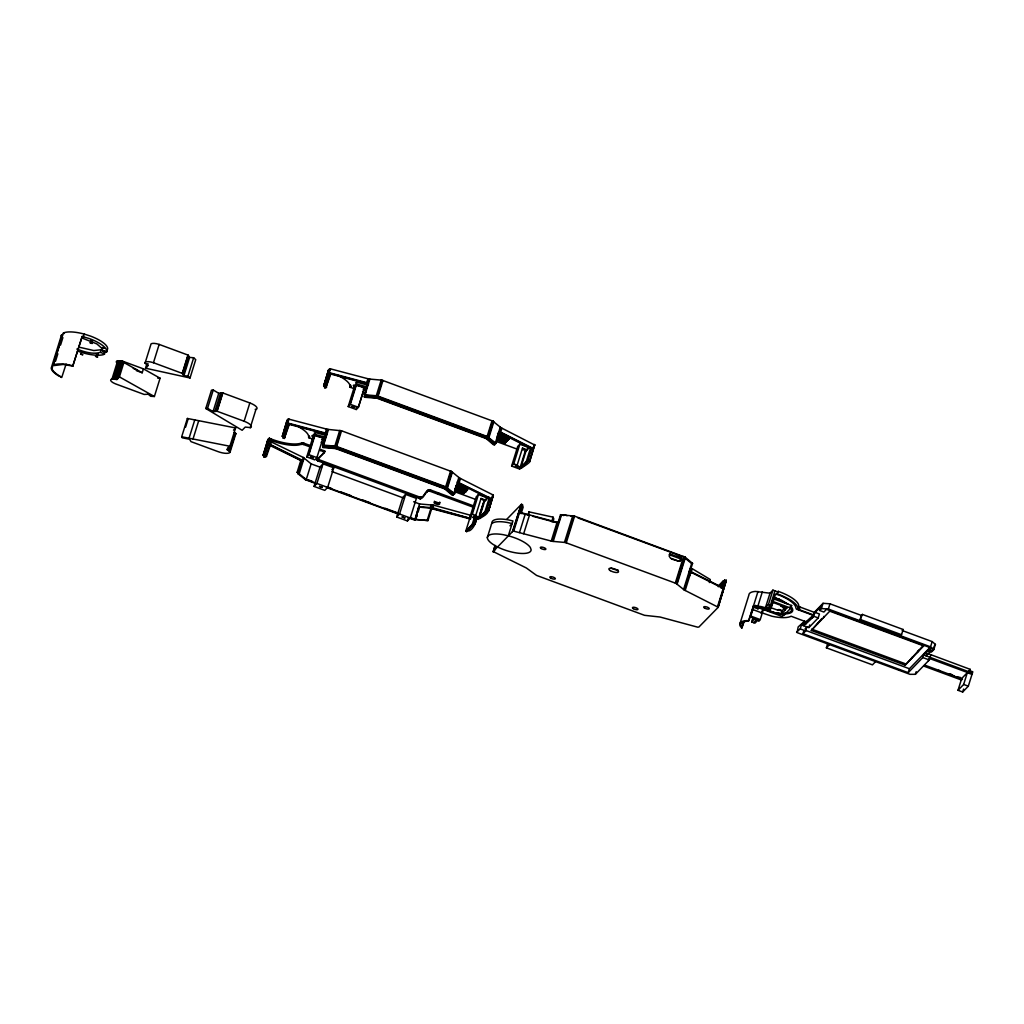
<?xml version="1.0" encoding="UTF-8"?>
<svg xmlns="http://www.w3.org/2000/svg" width="1024" height="1024" viewBox="0 0 1024 1024"><rect width="100%" height="100%" fill="white"/><g stroke="black" fill="none" stroke-linecap="round" stroke-linejoin="round"><path stroke-width="1.5" d="M350.502 384.806L350.106 387.162L355.136 389.133M230.17 451.853L230.131 452.109A10.112 3.264 17.3 0 1 228.557 453.133L227.635 453.299A10.112 3.264 17.3 0 1 217.997 451.61L191.002 441.638L189.568 439.245L182.259 437.811L181.683 436.762L187.379 418.458L235.622 427.942L228.48 450.65L230.17 451.853L235.866 433.549L234.176 432.346M235.866 433.549L235.827 433.805A10.112 3.264 17.3 0 1 234.995 434.586M479.859 518.49L486.323 511.795L490.394 498.714L457.254 482.022L491.981 498.918L489.037 498.547L484.966 511.629L478.733 518.08L479.859 518.49C481.818 516.762 486.874 515.341 488.512 510.925L493.274 495.053L459.546 478.029L451.622 471.578L341.542 430.797L327.514 429.35L288.397 419.021L287.078 420.288L282.291 436.224L283.558 436.736L284.89 435.469L283.571 434.701L282.291 436.224M520.179 467.738L521.293 468.147C522.266 467.149 534.848 460.352 528.166 460.147M534.81 445.082L500.979 427.699L492.736 421.069L382.054 380.186L368.947 379.008L329.83 368.691L328.525 369.946L323.674 385.83L324.992 386.394L326.323 385.126L325.005 384.371L323.674 385.83M718.106 607.398L726.298 580.39L718.106 607.398L698.931 627.008L697.728 627.187L660.07 617.024L644.544 615.322L536.563 575.411L526.323 567.962L493.12 551.526L513.126 530.995L552.243 541.325L565.35 542.502L676.032 583.386L684.275 590.003L718.131 607.206M804.71 621.146L798.195 626.893L797.082 632.589L910.003 674.33L915.379 674.317L929.28 659.955L930.893 654.72L926.886 653.235L926.08 655.846L969.37 671.949L970.176 669.338L930.893 654.72M763.366 609.523L760.243 619.584L750.81 616.102L753.574 607.206L757.99 608.845L759.027 606.976L777.28 613.619A2.176 0.704 17.3 0 1 778.125 612.864A2.176 0.704 17.3 0 1 780.941 613.939L782.272 612.864L781.99 613.773L784.474 614.694L790.822 608.115L791.629 605.504L772.915 598.579M51.533 367.091L61.504 335.066L62.374 335.386L52.096 368.141C51.226 372.749 68.237 380.378 58.022 375.526A24.23 7.808 17.3 0 1 51.2 367.885L52.39 367.411M106.522 352.102L106.854 351.309A24.23 7.808 17.3 0 0 89.6 338.688L82.189 336.422L72.781 366.093L63.245 364.442L54.182 365.555L53.325 365.235L63.296 333.21L64.282 332.646A24.23 7.808 17.3 0 1 84.39 334.131L90.419 336.064A24.23 7.808 17.3 0 1 107.674 348.685L106.522 352.102L102.17 350.49L101.709 348.186L96.845 343.91L81.651 337.882M55.552 361.139L57.843 353.792M60.595 344.973L62.886 337.613M61.722 377.536L66.099 364.045M72.781 366.093L82.189 336.422M84.442 334.144L82.394 338.048M76.826 349.069C84.173 351.808 92.595 354.662 100.378 352.346L101.197 349.734L105.549 351.347L103.757 354.522A24.23 7.808 17.3 0 1 77.619 351.091M103.872 353.638L104.691 351.027M112 379.021L117.709 360.717L122.675 361.19L143.424 368.858L160.09 378.202L154.381 396.506L150.694 396.288L148.262 394.24L144.141 394.445L115.354 383.808A7.514 2.419 17.3 0 1 112 379.021L116.966 379.494L119.398 376.883L123.878 362.509L142.195 372.774L143.424 368.858M113.331 379.149L119.027 360.845M114.765 379.277L120.474 360.973M116.211 379.418L121.92 361.114M116.966 379.494L122.675 361.19M117.888 378.547L122.368 364.16L123.878 362.509M145.536 368.205L148.083 365.645L145.05 363.162L150.758 344.858A7.514 2.419 17.3 0 1 159.155 344.41L187.942 355.059L189.606 357.402L193.664 357.76L195.725 359.667L190.029 377.971L145.536 368.205L146.88 363.891M147.162 366.592L148.058 363.712M145.05 363.162A7.514 2.419 17.3 0 1 153.459 362.714L159.155 344.41M190.029 377.971L187.968 376.064L183.898 375.706L182.246 373.363L187.942 355.059M182.426 373.606L188.122 355.302M182.822 374.182L188.531 355.878M183.27 374.81L188.966 356.506M183.898 375.706L189.606 357.402M187.968 376.064L193.664 357.76M185.587 427.136L187.968 419.507L187.379 418.458M189.056 438.208L194.765 419.904M193.024 438.989L198.72 420.685M205.786 408.499L207.552 408.32L213.056 411.61L217.126 411.264L244.122 421.248A10.112 3.264 17.3 0 1 251.085 425.702L251.302 426.278A10.112 3.264 17.3 0 1 250.573 427.622L245.248 427.072L242.15 430.285L205.786 408.499L211.482 390.195L213.248 390.016L218.752 393.306L222.835 392.96L249.83 402.944A10.112 3.264 17.3 0 1 256.781 407.398L257.011 407.974A10.112 3.264 17.3 0 1 256.282 409.318L255.194 409.344M207.552 408.32L213.248 390.016M213.056 411.61L218.752 393.306M214.874 411.456L220.57 393.152M215.898 411.366L221.594 393.075M216.87 411.29L222.579 392.986M217.126 411.264L222.835 392.96M227.533 449.971L228.48 446.925M229.658 451.494L235.354 433.19M244.122 421.248L249.83 402.944M250.227 427.763L255.936 409.459M263.078 455.45L264.064 454.093L265.6 454.387L264.346 455.693L263.078 455.45L267.955 439.437L269.248 438.336L272.307 439.424A26.406 8.512 17.3 0 0 300.851 443.226L303.245 442.97L311.027 445.811M263.13 455.526L267.955 439.437M268.019 439.846L266.803 443.763L268.006 443.93M264.064 454.093L268.954 438.4M264.358 454.016L269.338 438.336M264.55 454.042L269.542 438.362M310.63 447.117L302.835 444.275L300.442 444.531A26.406 8.512 17.3 0 1 271.898 440.73L266.509 456.218L265.549 457.216L263.936 456.998L264.346 455.693M264.87 454.106L269.747 438.426M263.936 456.998L265.6 454.387M265.971 456L271.27 439.014M282.432 436.314L287.078 420.288M282.624 436.403L287.411 420.672M283.354 434.778L288.243 419.085M283.571 434.701L288.525 419.008M289.318 424.397L327.078 434.496L326.298 433.267L287.795 423.014L289.318 424.397L284.301 438.438L283.149 438.042L283.558 436.736M284.122 434.778L289.011 419.085M283.149 438.042L284.48 436.774L288.55 423.706L326.694 433.882L323.482 444.186M284.301 438.438L286.528 431.309M287.411 428.454L288.742 424.166M301.299 444.173L301.85 442.842M301.594 444.134L302.003 442.829M301.773 444.134L302.182 442.816M301.965 444.134L302.579 442.854M302.387 444.186L302.797 442.88M302.605 444.224L303.014 442.918M302.835 444.275L303.245 442.97M303.066 444.339L303.475 443.034M303.526 444.493L303.936 443.187M328.678 370.24L323.802 385.933L328.525 369.946M297.882 472.87L297.126 472.307L300.787 460.531L268.954 444.954M324.787 384.435L329.677 368.755M325.005 384.371L329.958 368.678L325.069 384.371M312.205 438.912L308.659 437.504L308.992 436.109M299.226 468.582L301.44 461.453M308.864 437.645L309.133 436.25M368.947 379.008L364.467 395.315L377.357 396.442L487.437 437.133L495.027 443.456L494.63 444.762L493.555 444.826L486.131 438.554L377.114 398.259L364.454 397.235L367.731 382.938L329.229 372.672L330.765 374.054L325.734 388.096L324.582 387.712L324.992 386.394M325.568 384.435L330.445 368.755M315.955 483.597L305.459 479.718L297.958 473.728L302.029 460.659L269.402 444.608M309.235 437.811L309.645 436.506M271.398 440.538L270.438 441.536L303.296 457.459L302.49 460.07L300.352 460.25M324.582 387.712L325.926 386.432L329.997 373.363L368.128 383.552M326.182 386.675L329.741 375.258M315.162 482.854L306.253 479.565L299.2 473.792L304.09 458.099M306.765 456.896L308.915 454.669L316.966 457.638L314.816 459.866L306.765 456.896L312.87 437.286L315.021 435.059L323.072 438.029L316.838 457.766M308.288 455.322L314.394 435.712M308.915 454.669L315.021 435.059M303.296 457.459L311.142 463.872L306.253 479.565L305.459 479.718M325.286 433.037L326.502 429.12M317.222 460.301L324.813 451.328L320.973 449.485L320.563 450.79C331.61 451.661 312.858 458.56 318.349 461.069L419.366 498.406C424.243 500.224 425.178 488.973 430.221 491.328L474.138 507.558M317.325 460.467L317.658 459.085M317.517 460.646L317.811 459.251L419.776 497.101C424.653 498.918 425.574 487.667 430.63 490.022L474.432 506.214M317.658 460.736L318.067 459.43M323.021 445.645L335.923 446.771L445.99 487.462L453.594 493.786L453.184 495.091L452.122 495.168L444.685 488.883L335.68 448.589L323.008 447.565L322.637 445.043L327.514 429.35M317.811 460.826L318.208 459.52M317.978 460.915L318.374 459.597M318.349 461.069L318.746 459.763M322.637 445.043L323.584 445.158L328.461 429.478M323.226 451.776L323.635 450.47M323.61 451.93L324.019 450.624M323.776 452.019L324.186 450.714M323.93 452.109L324.339 450.803M324.186 452.301L324.48 450.893M324.339 452.48L324.685 451.085M324.352 452.762L324.787 451.251M314.061 486.413L320.166 466.79L323.034 463.834L333.76 467.802L327.654 487.411L324.787 490.368L314.061 486.413L316.915 483.443L323.034 463.834M350.221 387.264L350.4 385.728M350.298 387.302L350.63 385.958M350.669 387.482L351.078 386.176M323.584 445.158L334.861 446.067L339.738 430.387M340.621 430.528L335.68 448.589M348.198 406.554L354.317 386.944L356.454 384.717L364.506 387.699L358.4 407.309L356.25 409.523L348.198 406.554L350.349 404.326L356.454 384.717M459.546 478.029L454.656 493.722L445.696 486.797L336.666 446.49L341.542 430.797M349.722 404.979L355.827 385.37M356.25 409.523L357.184 406.515M358.285 407.424L364.39 387.814M366.72 382.707L367.936 378.79M364.07 394.701L365.018 394.829L369.907 379.136M365.018 394.829L376.294 395.738L381.184 380.045M382.054 380.186L377.114 398.259M500.979 427.699L496.09 443.379L487.13 436.454L378.099 396.16L382.989 380.467M396.685 516.992L402.803 497.37L405.658 494.413L416.384 498.381L410.278 517.99L407.424 520.947L396.685 516.992L399.552 514.022L405.658 494.413M407.424 520.947L408.358 517.939M419.366 498.406L419.776 497.101M419.699 498.522L420.109 497.216M419.866 498.56L420.275 497.254M420.032 498.598L420.442 497.293M420.186 498.624L420.749 497.331M420.48 498.637L421.005 497.331M420.71 498.624L421.21 497.293L420.928 498.522M408.87 517.952L414.874 520.166L419.597 503.974L433.69 505.19L470.72 515.302L465.83 530.995L466.726 531.648L473.357 524.774C477.773 520.397 470.541 533.888 467.136 530.342L473.766 523.469M414.874 520.166L418.79 506.586L432.87 507.814L470.797 518.566L432.013 508.314L430.298 507.584L431.104 504.973M416.781 515.123L415.45 519.411L410.01 517.466M430.323 507.61L431.616 508.8L427.955 520.576L415.45 519.411L416.947 515.162M415.616 519.45L417.114 515.2M418.01 512.346L419.341 508.07M424.486 494.848L424.896 493.542M426.778 492.48L427.174 491.174M428.032 491.162L428.442 489.856M428.211 491.059L428.621 489.754M428.339 491.034L428.902 489.702M428.672 491.008L429.082 489.702M428.864 491.021L429.274 489.715M429.082 491.034L429.478 489.728M429.299 491.072L429.709 489.766M429.53 491.123L429.926 489.818M429.76 491.174L430.17 489.869M430.221 491.328L430.63 490.022M427.315 519.974L430.976 508.211L418.944 507.098M432.333 505.075L431.514 507.686L432.499 508.877L470.349 519.014M433.69 505.19L432.87 507.814L433.626 509.043M438.208 494.285L438.618 492.979M445.696 486.797L450.573 471.104M446.413 487.104L451.302 471.411M446.579 487.181L451.469 471.488M451.622 471.578L446.886 487.347L444.685 488.883M447.04 487.437L451.917 471.744M447.526 487.782L452.416 472.09M453.952 493.21L458.842 477.517M457.024 489.421L457.434 488.115M459.213 482.458L460.442 478.528M458.086 488.333L458.496 487.014M459.085 487.296L459.494 485.99L464.845 488.512M460.006 486.336L460.416 485.03L465.702 487.526M454.976 489.062C464.525 493.005 462.72 495.514 464.192 491.981M462.925 493.568L463.334 492.262M463.181 493.632L464 491.226L463.629 493.658M463.424 493.658L464.038 491.866M463.795 493.632L464.512 491.366M455.744 486.438L466.099 491.533L464.845 491.52L465.254 490.214L466.47 490.304M465.114 491.61L465.51 490.304M465.37 491.661C470.643 486.874 461.734 487.821 457.523 484.378M465.6 491.699L466.214 489.894M465.818 491.699L466.445 489.229M465.971 491.674L467.546 488.294L466.291 490.598L455.923 485.798M466.534 490.624L467.29 488.243M466.739 490.624L467.443 489.152M487.13 436.454L492.019 420.774M487.846 436.762L492.736 421.069M488.013 436.838L492.902 421.158M488.179 436.928L493.056 421.235M488.474 437.094L493.21 421.325M488.96 437.44L493.85 421.76M470.17 516.416L476.275 496.806L478.426 494.579L486.477 497.549L485.658 500.173L481.037 498.458L475.75 515.456L479.296 518.272L478.221 519.386L470.17 516.416L472.32 514.189L478.426 494.579M466.726 531.648L467.136 530.342M495.386 442.867L500.275 427.174M498.611 433.165L498.202 434.47L509.286 439.219L497.549 433.37M498.47 439.091L498.867 437.786L504.128 440.269M499.059 432.474L530.47 448.218L533.414 448.576L500.646 432.115L501.875 428.198M465.83 530.995L472.243 524.352L474.458 517.222M499.52 437.99L499.93 436.685M500.531 436.954L500.928 435.648M474.022 523.558L475.802 517.85M501.44 436.006L501.85 434.688L507.149 437.197M474.355 523.699L476.134 517.99M474.637 523.853L476.275 518.067M474.752 523.93L476.531 518.221M474.982 524.16L476.621 518.298M474.982 524.403L476.8 518.515M478.682 517.875L484.326 499.776M479.629 515.226L483.174 503.808M479.296 518.272L484.582 501.286L481.037 498.458M497.818 439.398L505.357 443.162L504.102 443.149L504.512 441.843L505.267 442.022M504.358 443.238L504.768 441.933M504.627 443.29L505.024 441.984M504.858 443.328L505.434 440.883L506.394 441.062M505.062 443.328L505.69 440.96M504.102 443.149L497.536 440.051L497.946 438.746L505.549 442.33L506.189 440.448M505.549 442.33L506.394 440.563M505.779 442.368L506.688 439.885L507.443 440.051M505.997 442.368L506.957 439.962M497.459 437.018L506.547 441.267L507.213 440.026M506.803 441.331L507.622 438.81L508.378 438.976M498.419 435.955L507.469 440.205L507.878 438.886M507.469 440.205L508.467 437.824L509.427 437.99M507.725 440.256L508.723 437.901M507.968 440.294L508.979 437.965M508.813 438.694L509.222 437.389M508.813 439.296L509.427 437.504M509.184 439.27L509.594 437.619M491.571 498.662L492.8 494.746M488.512 510.925L493.197 494.989M488.486 511.117L493.402 495.232M487.309 537.638L491.11 525.414A22.835 7.36 17.3 0 1 507.328 522.47L512.128 523.584L509.965 525.798M511.603 466.074L517.709 446.464L519.859 444.237L527.91 447.219L527.091 449.83L522.47 448.128L517.184 465.126L520.73 467.942L519.654 469.056L511.603 466.074L513.754 463.859L519.859 444.237M493.184 551.68L495.027 545.434M493.325 551.834L495.053 545.971M493.427 551.923L495.232 546.138M519.654 469.056L525.286 450.944M493.978 552.256L495.322 547.917M520.73 467.942L526.016 450.944L522.47 448.128M497.498 546.944L493.747 544.845A22.835 7.36 17.3 0 1 503.514 534.733L509.184 536.038A22.835 7.36 17.3 0 1 530.381 547.571L531.123 549.76A22.835 7.36 17.3 0 1 498.278 547.341L497.51 546.906L498.278 547.341M521.216 466.662L526.4 461.286L530.47 448.218M521.293 468.147L527.757 461.453L531.827 448.384L498.701 431.68L500.646 432.115M533.018 448.333L534.234 444.403M529.92 460.531L534.63 444.659M529.92 460.774L534.81 444.838M508.314 535.834L512.947 520.96L508.147 519.859A22.835 7.36 17.3 0 0 491.93 522.79M512.384 531.661L521.267 504.422L522.803 505.114L520.358 512.96L529.51 515.405M512.973 531.059L521.267 504.422M513.126 530.995L521.549 504.358M513.741 531.059L522.035 504.422M519.475 532.595L525.325 513.805M528.026 514.893L528.973 511.872L553.088 517.158L553.805 518.899L552.858 521.933M523.686 533.722L529.536 514.931M551.667 521.702L553.088 517.158M551.232 541.094L557.082 522.304L558.106 522.534M552.243 541.325L560.538 514.688L574.566 516.147L684.954 557.082L692.57 563.366L684.275 590.003M558.899 521.843L560.525 516.608M553.19 541.453L561.485 514.816M564.467 542.362L572.774 515.725M565.35 542.502L573.837 516.429L570.97 516.173M566.272 542.784L574.566 516.147M669.914 553.92L669.197 556.211L670.464 558.131L678.515 561.114L680.602 560.422L681.306 558.131L669.914 553.92L669.197 554.662L680.589 558.874L681.306 558.131M680.589 558.874L679.885 561.165L680.602 560.422M675.302 583.078L683.597 556.442M676.032 583.386L684.326 556.749M676.352 583.552L684.493 556.826M676.506 583.629L684.8 557.005L683.904 557.12L691.507 563.443L692.57 563.366M676.646 583.718L684.954 557.082M677.146 584.064L685.44 557.427M683.571 589.491L691.866 562.854M685.171 590.502L691.021 571.712L690.125 571.213M690.842 573.261L692.262 568.717L710.298 579.533L709.35 582.554M724.237 581.44L722.88 581.274L720.845 587.814L723.776 588.173L691.021 571.712M717.926 606.963L726.221 580.339L724.646 580.134L722.202 587.981L689.062 571.29M717.53 606.72L723.379 587.93M739.75 624.371L748.864 595.149A23.296 7.514 17.3 0 1 755.392 591.424L769.958 593.203L772.928 590.131L777.702 591.898L778.227 591.347A27.059 8.717 17.3 0 1 798.72 606.579L814.31 612.339L823.027 603.302L829.978 603.814L861.414 615.437L862.4 614.426L903.155 629.491L901.53 634.726L899.866 636.442M758.003 591.437L748.89 620.659L746.278 620.634A23.296 7.514 17.3 0 0 740.518 626.611L741.786 628.032L743.642 622.093M741.786 628.032L744.141 621.568M742.285 627.507L741.67 626.816A22.054 7.104 17.3 0 1 747.123 621.158L748.39 621.171L753.523 605.824L760.922 606.541L770.483 609.088L774.144 597.325L781.555 600.243L788.198 604.237M760.243 619.584L759.014 620.838L757.67 620.352L754.944 623.142L751.642 621.926L752.986 617.613M762.355 591.757L757.875 606.144L769.254 610.342L770.483 609.088L769.139 608.589L771.878 605.773L775.552 594.01L776.883 594.509L778.227 591.347M757.99 608.845L759.027 606.976M761.306 613.491L762.982 608.768M770.035 593.126L765.478 607.59L768.448 604.506L772.928 590.131M774.938 590.874L770.458 605.248L767.642 608.166M776.883 594.509L777.882 591.706M780.826 605.555L786.995 607.834L785.267 609.805L780.442 605.21L771.981 602.086M781.082 614.106L782.093 610.829L785.075 607.757M758.362 607.667L782.17 616.461L783.603 613.824M785.267 609.805L781.99 613.773M784.474 614.694L785.536 613.504L784.845 612.89M786.995 607.834L780.749 605.811M796.57 632.128L800.218 628.902L801.446 624.973L805.094 621.76L803.878 625.677L806.067 621.85L813.491 614.95L797.901 609.19L798.72 606.579M799.245 609.69L800.051 607.078M805.709 624.038L806.528 621.427M929.766 648.563L923.61 654.938L922.79 657.549L908.211 672.666L802.944 633.741L803.75 631.13M802.944 633.741L805.67 630.912L806.886 626.995L805.069 628.877M801.446 624.973L808.922 627.546L809.741 624.922M812.301 617.92L813.107 615.309L796.442 609.152L795.853 607.782A25.971 8.371 17.3 0 0 779.981 595.443L777.062 594.33M805.261 624.461L812.672 617.574L814.31 612.339M812.672 617.574L815.104 612.403L820.774 606.515L819.558 610.445L823.885 612.045L826.509 609.318L931.789 648.23L928.947 651.174L931.392 652.083L933.786 649.587L935.411 644.365L932.173 641.6L902.17 630.515L903.155 629.491M811.29 630.451L829.76 611.174L923.725 645.914L905.165 665.152L811.29 630.451L821.888 618.496M808.922 627.546L818.214 617.92L819.43 614.003L815.104 612.403M819.558 610.445L821.402 608.538L823.027 603.302M817.498 624.026L817.894 622.707M823.475 617.69L823.872 616.384M821.402 608.538L828.339 609.05L829.978 603.814M875.584 661.606L872.448 664.858L826.381 647.821L827.61 643.904M861.414 615.437L859.776 620.672L862.4 614.426M905.165 665.152L923.059 645.722M911.373 658.726L911.77 657.421M908.211 672.666L909.44 668.736L930.163 647.258L928.947 651.174M917.363 652.506L917.773 651.2M918.323 651.52L918.72 650.214M915.379 674.317L916.198 671.706M924.326 654.195L924.736 652.89M933.786 649.587L930.547 646.835L932.173 641.6M928.333 660.928L930.099 657.344M932.749 650.662L933.978 646.746M969.114 670.426L972.8 671.795L968.32 686.17L962.675 692.019L958.016 690.291L961.677 678.528M958.016 690.291L963.661 684.454L967.322 672.678L971.981 674.406M962.675 692.019L963.597 689.075M972.39 673.101L968.704 671.731L968.294 673.05L970.176 669.338M61.171 335.859L61.504 335.066M466.995 490.547L456.678 485.363M779.123 599.219C774.477 598.208 781.658 601.677 779.456 599.36M960.55 679.693L968.358 671.578M934.387 645.427L935.411 644.365M931.187 650.534L926.08 655.846L923.61 654.938M82.65 336.845L83.507 336.883M121.446 365.107L122.368 364.16M233.485 430.157L235.622 427.942M364.506 387.699L363.123 389.12L365.926 389.862M331.853 469.773L333.76 467.802M525.056 452.045L530.253 446.669M483.622 502.387L488.819 497.011M480.269 517.184L486.733 510.49L488.384 510.746M678.515 561.114L671.45 559.002M718.49 585.818L722.88 581.274M718.272 586.726L724.646 580.134M751.642 621.926L754.598 618.867L759.014 620.838M753.651 622.669L756.454 619.763M789.811 607.398L790.515 606.656M791.629 605.504L790.72 606.451L791.987 607.872A23.296 7.514 17.3 0 1 786.227 613.837M782.17 616.461L784.755 613.786M826.381 647.821L829.517 644.57M853.811 619.405L854.477 618.714M899.136 670.31L899.853 669.568M962.47 679.078L961.536 680.051L923.661 666.048M774.144 597.325L777.562 599.014M506.816 519.245L520.691 505.024M53.325 365.235L54.298 364.672A24.23 7.808 17.3 0 1 68.403 364.774L73.024 365.837M101.197 349.734L93.811 350.541L79.59 347.277M506.15 442.342L497.331 437.773M523.2 450.035L522.688 449.229M770.586 611.379L769.242 611.366M780.979 610.918L779.878 610.112M92.71 341.005L90.931 340.25L91.712 340.826M508.173 440.294L498.112 435.021M785.434 613.299L788.749 612.698A22.054 7.104 17.3 0 0 790.835 607.654L790.067 607.475M488.333 437.005L486.131 438.554M689.958 568.922L692.262 568.717M495.027 443.456L496.09 443.379M453.594 493.786L454.656 493.722M507.046 441.357L497.178 436.096M790.758 607.603L791.398 607.232M753.024 606.336L759.744 606.835M960.538 677.504L954.483 676.403L950.72 673.971L948.454 673.933L924.531 665.05M297.958 473.728L299.2 473.792M157.632 378.061L160.09 378.202M364.058 396.621L376.947 397.747L487.027 438.438L494.63 444.762M322.624 446.963L335.514 448.077L445.581 488.768L453.184 495.091M563.802 515.546L560.538 514.688M431.616 508.8L432.499 508.877M427.955 520.576L415.782 519.475M300.787 460.531L303.27 460.723L269.619 444.147M297.126 472.307L298.368 472.422M526.4 461.286L527.757 461.453M484.966 511.629L486.323 511.795M376.294 395.738L378.099 396.16M334.861 446.067L336.666 446.49M181.683 436.762L229.926 446.246L226.816 449.472L228.48 450.65M81.933 336.678L83.392 337.011M82.445 352.205L83.494 352.128L81.446 351.654M314.662 435.661L313.946 435.494A2.893 0.934 17.3 0 0 312.704 436.774L313.946 437.376M776.218 613.094L762.675 609.075M367.296 388.288L355.379 385.165A2.893 0.934 17.3 0 0 354.138 386.445L354.714 386.752M316.058 436.032L324.454 438.246M321.69 439.462L324.493 440.205M368.384 385.306L358.477 382.669A2.893 0.934 17.3 0 0 355.699 382.874A2.893 0.934 17.3 0 0 358.477 384.614L366.976 386.867M325.53 435.264L317.043 433.011A2.893 0.934 17.3 0 0 314.266 433.216A2.893 0.934 17.3 0 0 317.043 434.957L325.53 437.21M330.765 374.054L368.525 384.166M557.082 522.304L519.59 512.269L521.126 513.651L523.162 507.11L522.394 506.419M532.57 516.224L556.966 522.739M939.776 670.682L938.611 670.259M764.941 609.587L767.859 610.522M771.878 605.773L768.448 604.506M752.845 609.574L762.278 613.043M362.56 391.872L365.53 392.973M477.504 434.47L478.989 435.021M480.474 435.571L484.928 437.222M496.819 441.613L517.632 449.306M513.754 463.859L517.184 465.126M350.349 404.326L358.4 407.309M860.762 619.648L901.53 634.726M828.339 609.05L930.547 646.835M578.01 517.965L682.419 556.57M153.459 362.714L182.246 373.363M564.39 514.701L567.104 515.699M676.634 556.326L681.114 557.99M63.296 333.21L64.154 333.53M929.139 658.317L967.501 672.499M100.378 352.346L104.742 353.958M813.875 616.32L818.214 617.92M772.096 601.19L790.822 608.115M922.79 657.549L929.28 659.955M136.269 370.586L142.195 372.774M770.022 607.398L778.304 610.355A2.176 0.704 17.3 0 1 779.136 609.6A2.176 0.704 17.3 0 1 781.965 610.675L782.093 610.829M956.006 676.685L961.498 678.72M321.126 442.214L324.096 443.315M439.04 485.901L443.494 487.552M455.386 491.942L476.198 499.635M765.555 607.514L766.221 607.757M963.661 684.454L968.32 686.17M811.699 629.133L905.574 663.846M761.139 612.57L771.968 616.243A26.598 8.576 17.3 0 0 791.104 616.23L806.067 621.85M805.645 630.374L909.44 668.736M800.218 628.902L805.67 630.912M472.32 514.189L475.75 515.456M311.142 463.872L321.536 467.725M331.942 471.565L403.251 497.933M413.658 501.773L419.597 503.974M472.243 524.352L473.357 524.774M307.93 479.731L312.371 481.37M327.181 486.848L331.622 488.486M340.506 491.776L350.874 495.603M362.714 499.981L370.112 502.72M384.922 508.198L398.208 513.101M316.915 483.443L398.374 513.613M399.552 514.022L414.72 519.654M326.451 487.475L398.387 514.074M948.595 673.933L954.214 676.019M133.222 368.422L137.293 370.022M265.203 455.693L266.509 456.218M780.109 600.09L786.33 603.546M768.883 611.251L768.038 610.79M456.768 484.813L467.84 489.549L467.379 489.037M456.026 487.347L464.845 491.52M455.898 488.102L464.806 492.621L454.835 488.384M461.76 491.558L456.512 489.075L456.102 490.381L462.669 493.491M457.626 482.816L489.037 498.547M750.95 616.883L755.187 619.187M688.909 575.13L689.792 575.629M119.398 376.883L154.381 396.506M268.198 440.013L268.749 440.333M304.051 477.914L304.691 478.362M755.469 605.35L758.656 608.154M325.926 386.432L326.682 387.123M284.48 436.774L285.248 437.466M308.621 437.453L308.646 436.442A25.971 8.371 17.3 0 0 298.483 426.79M350.054 387.123L350.093 386.112A25.971 8.371 17.3 0 0 337.165 375.078M528.973 511.872L529.19 513.011M777.421 593.958A27.059 8.717 17.3 0 1 797.901 609.19M313.485 436.442A2.893 0.934 17.3 0 1 312.909 436.122M313.472 434.752A2.893 0.934 17.3 0 1 314.867 435.008M439.898 502.963A2.893 0.934 17.3 0 1 436.851 502.835A2.893 0.934 17.3 0 1 434.432 501.21M439.616 502.144A2.893 0.934 17.3 0 1 439.898 502.464M116.864 362.957A7.514 2.419 17.3 0 1 117.709 360.717M617.971 569.894A5.069 1.626 17.3 0 1 611.098 568.013M80.627 354.074L82.675 354.739L80.627 354.074M90.15 342.784L92.198 343.45L90.15 342.784M96.358 353.702L98.394 354.355L96.358 353.702M95.539 356.314L97.587 356.979L95.539 356.314M102.272 347.571L104.32 348.237L102.272 347.571M101.453 350.182L103.501 350.848L101.453 350.182M310.528 456.768L313.254 457.651L310.528 456.768M351.962 406.438L354.688 407.309L351.962 406.438M319.514 486.413L322.24 487.296L319.514 486.413M402.138 516.992L404.877 517.875L402.138 516.992M473.92 516.288L476.659 517.171L473.92 516.288M515.366 465.958L518.093 466.829L515.366 465.958M778.176 613.427L780.083 614.054L778.278 613.376M550.63 578.048A2.893 0.934 17.3 0 0 555.277 578.893A2.893 0.934 17.3 0 0 551.872 576.768A2.893 0.934 17.3 0 0 550.63 578.048M704.538 608.013A2.893 0.934 17.3 0 0 709.171 608.858A2.893 0.934 17.3 0 0 705.779 606.72A2.893 0.934 17.3 0 0 704.538 608.013M633.267 608.627A2.893 0.934 17.3 0 0 637.914 609.472A2.893 0.934 17.3 0 0 634.509 607.347A2.893 0.934 17.3 0 0 633.267 608.627M541.158 548.48A2.893 0.934 17.3 0 0 545.805 549.325A2.893 0.934 17.3 0 0 542.4 547.187A2.893 0.934 17.3 0 0 541.158 548.48M434.842 503.424A2.893 0.934 17.3 0 0 439.488 504.269A2.893 0.934 17.3 0 0 436.083 502.144A2.893 0.934 17.3 0 0 434.842 503.424M610.291 570.624A5.069 1.626 17.3 0 0 618.406 572.096A5.069 1.626 17.3 0 0 612.429 568.371A5.069 1.626 17.3 0 0 610.291 570.624"/></g></svg>
